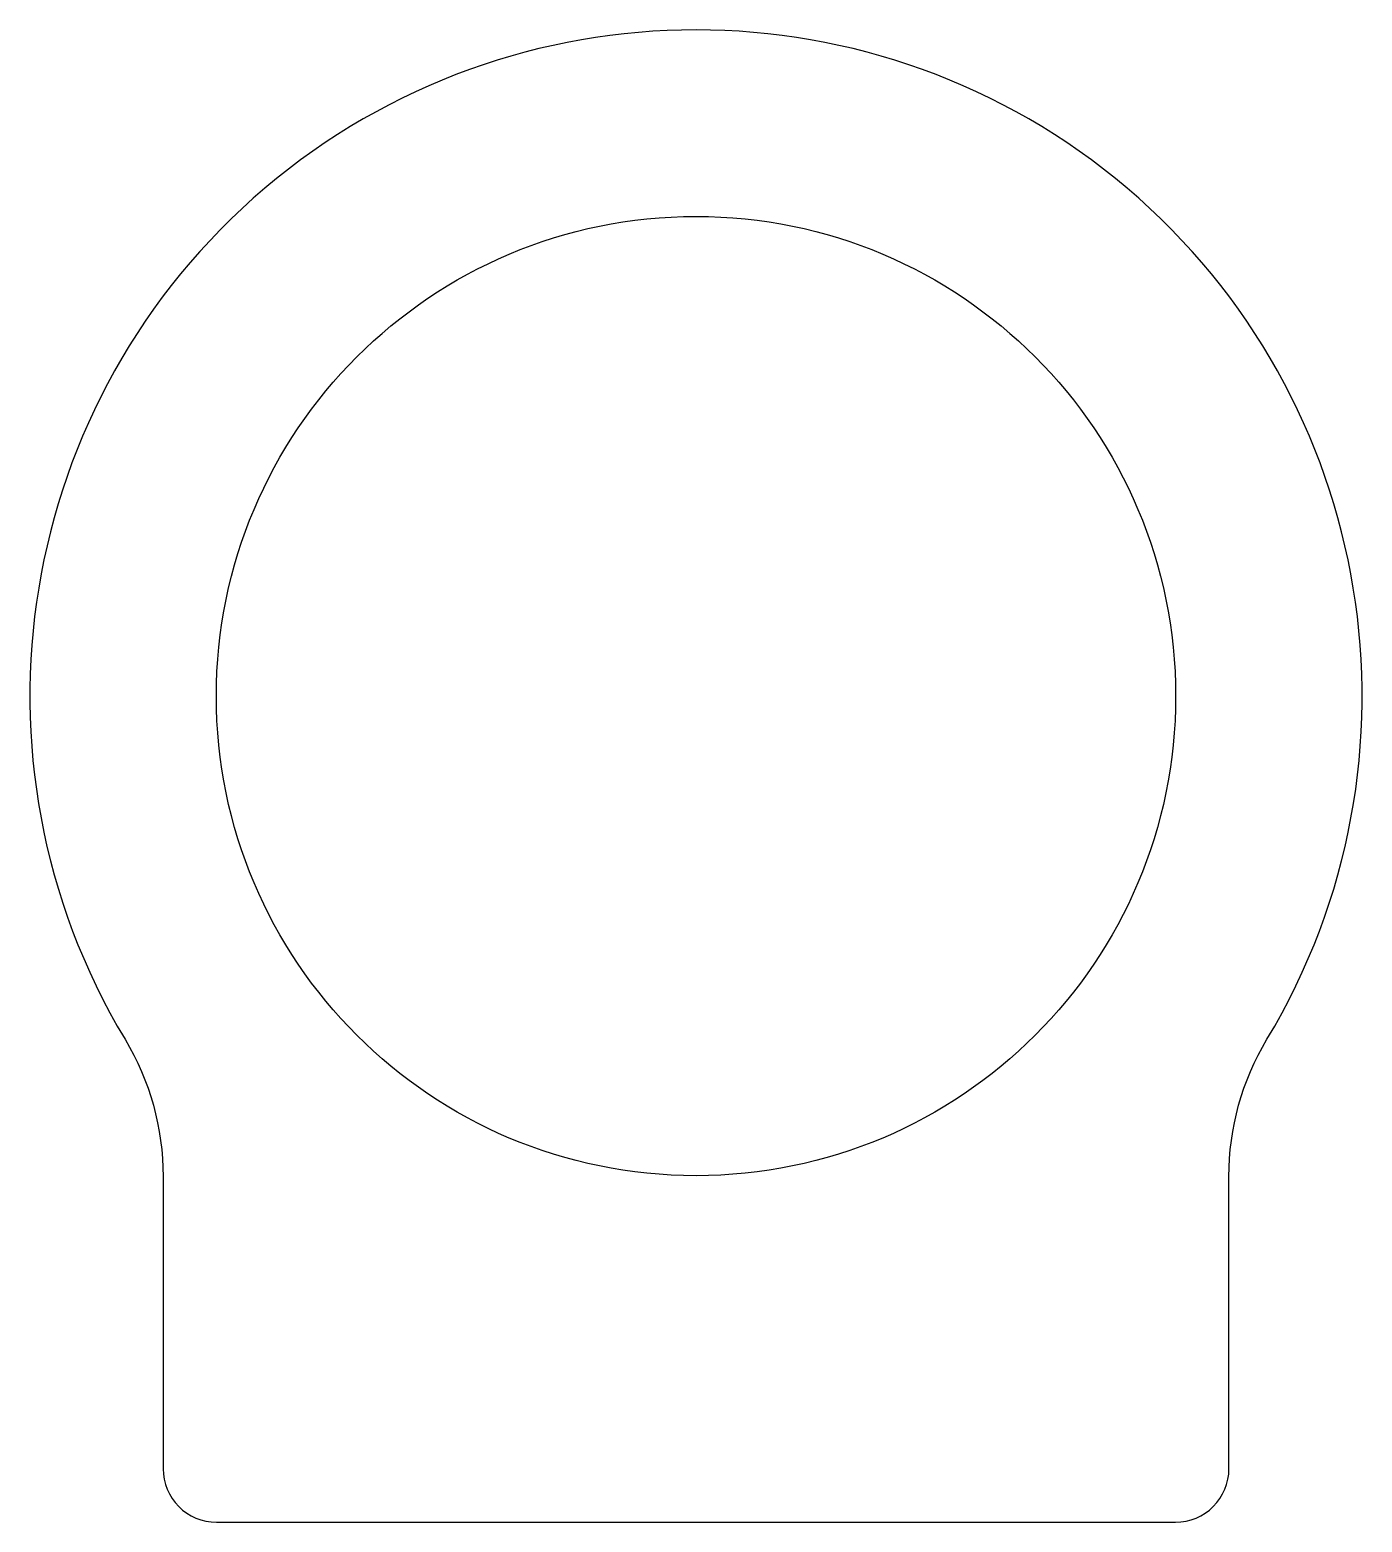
# Model space of a CAD drawing. Extents: x 46.6 to 71.6, y 250.7 to 278.7.
import ezdxf

# ---------------------------------------------------------------- set-up
doc = ezdxf.new("R2010")
doc.units = 0
doc.header["$LTSCALE"] = 15
doc.layers.add('242', color=7, linetype='CONTINUOUS')

msp = doc.modelspace()

# ---------------------------------------------------------------- linework, layer by layer
at = {"layer": '242', "color": 0, "linetype": 'BYBLOCK'}
msp.add_lwpolyline([(68.098, 250.721, 0.414214), (69.098, 251.721), (69.098, 257.207, -0.136106), (69.812, 259.782, 1.767592), (48.384, 259.782, -0.136106), (49.098, 257.207), (49.098, 251.721, 0.414214), (50.098, 250.721)], format="xyb", close=True, dxfattribs=at)
msp.add_circle((59.098, 266.221), 9, dxfattribs=at)

doc.saveas('drawing.dxf')
